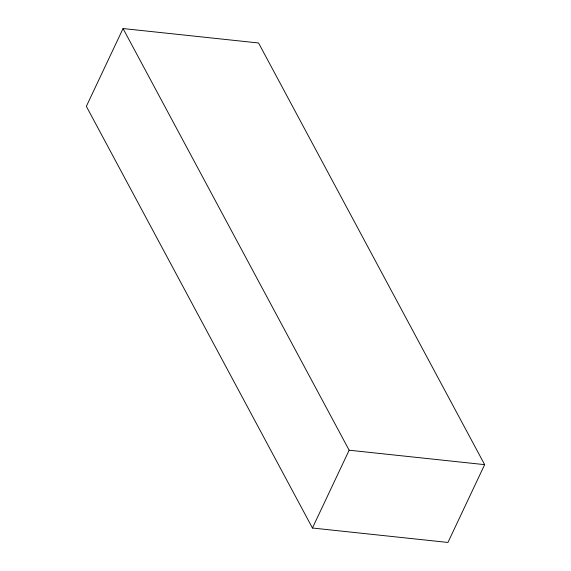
<?xml version="1.0" encoding="UTF-8"?>
<svg xmlns="http://www.w3.org/2000/svg" width="571" height="571" viewBox="0 0 571 571"><rect width="100%" height="100%" fill="white"/><g stroke="black" fill="none" stroke-linecap="round" stroke-linejoin="round"><path stroke-width="0.86" d="M123.05 28.55L86.349 106.349L312.444 528.018L447.95 542.45L484.651 464.651L258.556 42.982L123.05 28.55L349.145 450.212L312.444 528.018M349.145 450.212L484.651 464.651"/></g></svg>
